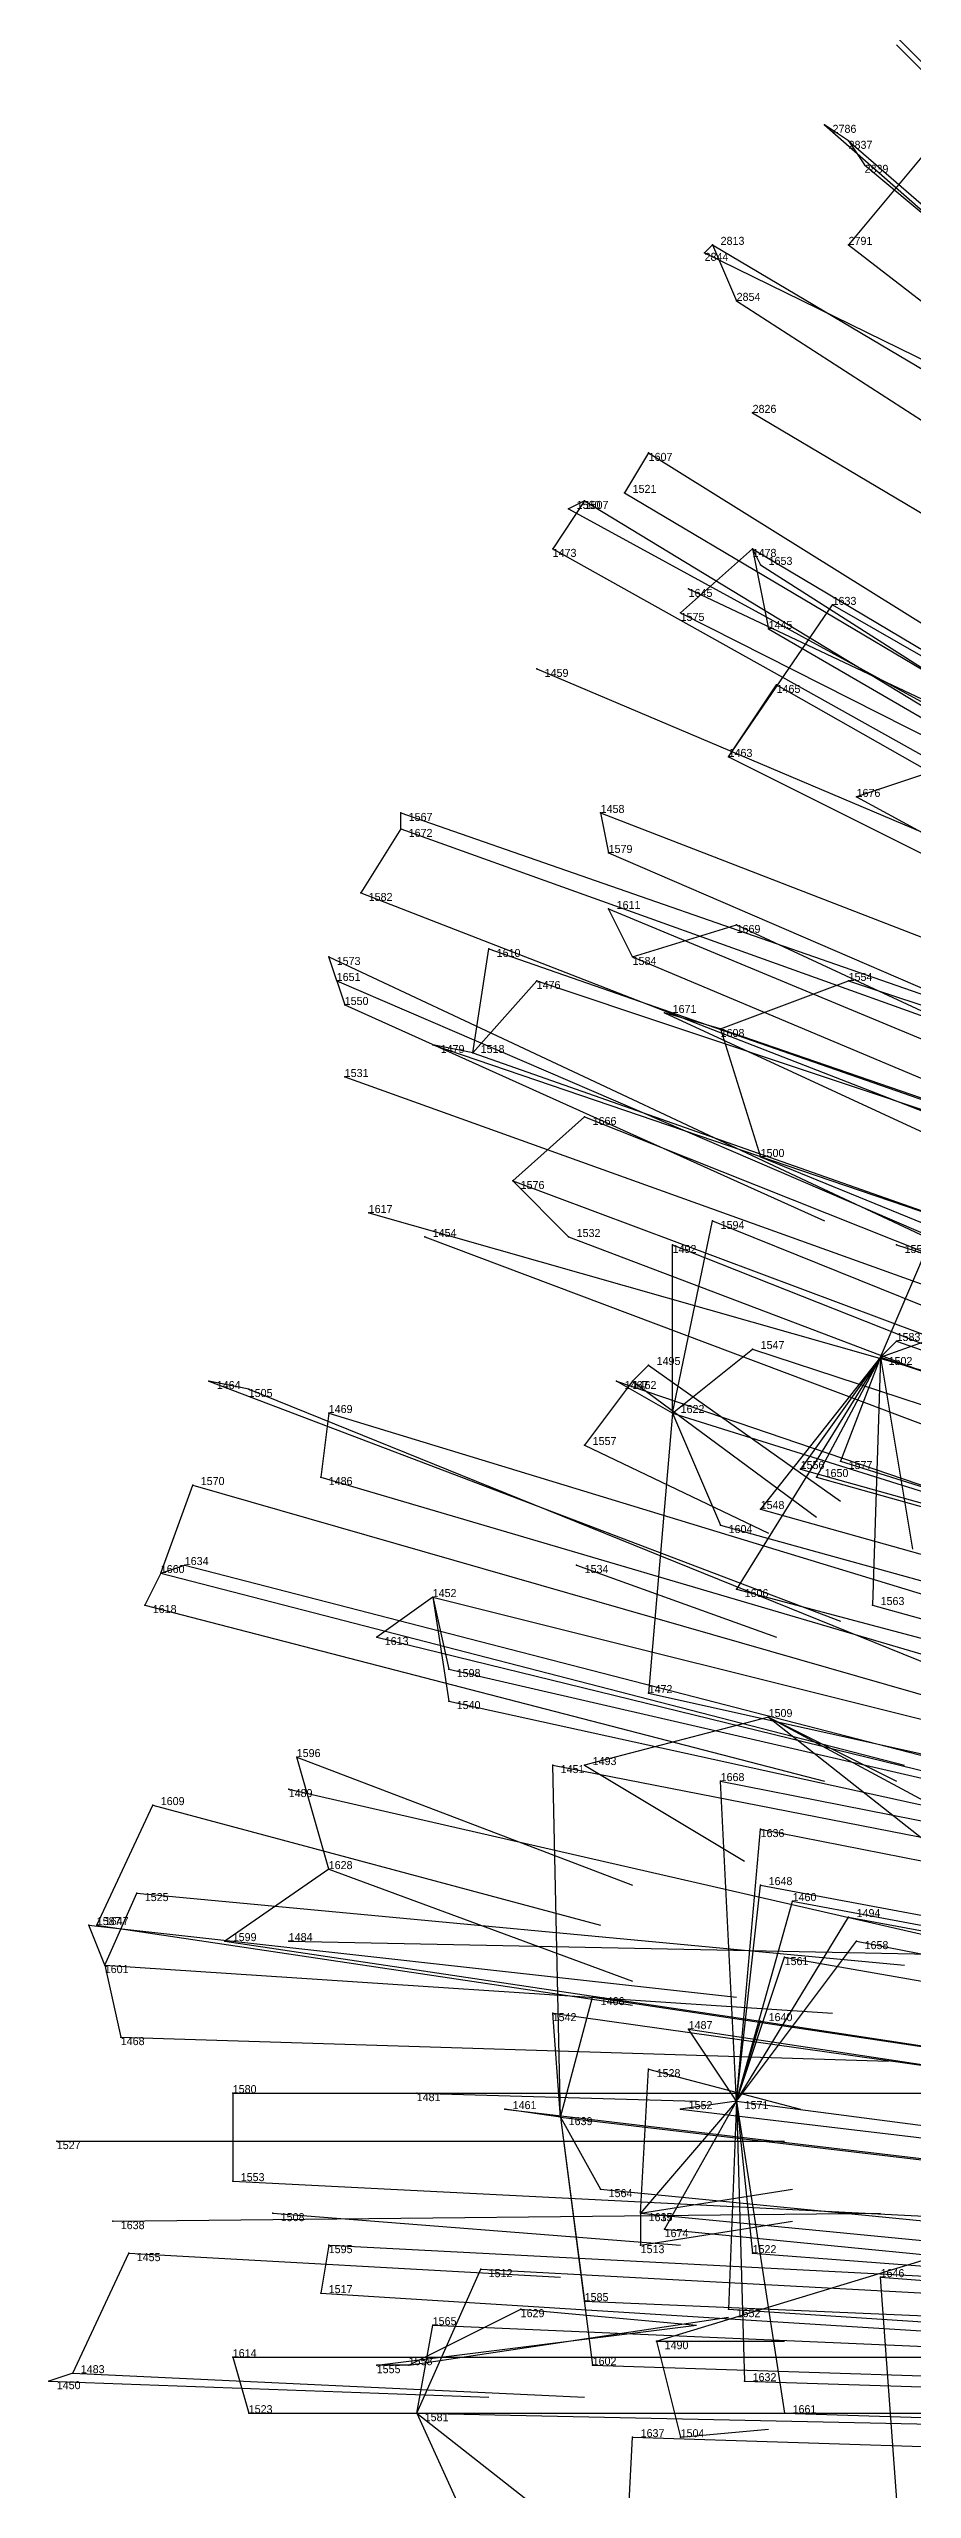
# Model space of a CAD drawing. Extents: x -0.5 to 0.59, y -0.5 to 0.58.
# Drawn here: x -0.496 to -0.388, y -0.0005 to 0.3045 of the extents above; entities that cross this region are included whole.
import ezdxf

# ---------------------------------------------------------------- set-up
doc = ezdxf.new("R2010")
doc.units = 0
for name, color, linetype in [('Facilities', 3, 'CONTINUOUS'), ('Facilities_lines', 3, 'CONTINUOUS'), ('Normals', 1, 'CONTINUOUS'), ('Source_points', 5, 'CONTINUOUS'), ('Text', 3, 'CONTINUOUS')]:
    doc.layers.add(name, color=color, linetype=linetype)

msp = doc.modelspace()

# ---------------------------------------------------------------- linework, layer by layer
at = {"layer": 'Facilities', "color": 3}
for p in [(-0.396, 0.293, -1.232), (-0.413, 0.28, -1.247), (-0.408, 0.259, -1.209), (-0.421, 0.254, -1.229), (-0.429, 0.248, -1.239), (-0.408, 0.242, -1.187), (-0.416, 0.237, -1.25), (-0.435, 0.227, -1.226), (-0.411, 0.216, -1.162), (-0.427, 0.209, -1.189), (-0.452, 0.207, -1.242), (-0.423, 0.191, -1.161), (-0.46, 0.188, -1.243), (-0.412, 0.182, -1.25), (-0.443, 0.179, -1.194), (-0.459, 0.176, -1.23), (-0.438, 0.163, -1.168), (-0.456, 0.159, -1.208), (-0.449, 0.156, -1.188), (-0.39, 0.155, -1.25), (-0.392, 0.141, -1.04), (-0.423, 0.138, -1.25), (-0.471, 0.137, -1.227), (-0.461, 0.134, -1.201), (-0.418, 0.134, -1.097), (-0.482, 0.114, -1.239), (-0.43, 0.115, -1.25), (-0.448, 0.111, -1.155), (-0.406, 0.096, -1.25), (-0.466, 0.087, -1.186), (-0.461, 0.077, -1.25), (-0.49, 0.07, -1.25), (-0.466, 0.068, -1.177), (-0.489, 0.065, -1.234), (-0.473, 0.049, -1.19), (-0.45, 0.049, -1.25), (-0.432, 0.046, -1.085), (-0.41, 0.048, -1.031), (-0.495, 0.043, -1.243), (-0.468, 0.034, -1.25), (-0.422, 0.034, -1.25), (-0.488, 0.033, -1.223), (-0.461, 0.03, -1.155), (-0.473, 0.016, -1.184), (-0.42, 0.018, -1.25), (-0.493, 0.014, -1.25), (-0.451, 0.015, -1.25), (-0.45, 0.009, -1.124)]:
    msp.add_point(p, dxfattribs=at)
at = {"layer": 'Facilities_lines', "color": 3}
for p, q in [((-0.396, 0.293, -1.232), (-0.399, 0.295, -1.24)), ((-0.396, 0.293, -1.232), (-0.394, 0.29, -1.223)), ((-0.386, 0.292, -1.21), (-0.396, 0.28, -1.213)), ((-0.413, 0.28, -1.247), (-0.414, 0.279, -1.248)), ((-0.413, 0.28, -1.247), (-0.41, 0.273, -1.233)), ((-0.421, 0.254, -1.229), (-0.424, 0.249, -1.229)), ((-0.429, 0.248, -1.239), (-0.433, 0.242, -1.241)), ((-0.429, 0.248, -1.239), (-0.431, 0.247, -1.242)), ((-0.408, 0.242, -1.187), (-0.417, 0.234, -1.196)), ((-0.408, 0.242, -1.187), (-0.406, 0.232, -1.17)), ((-0.408, 0.242, -1.187), (-0.407, 0.24, -1.181)), ((-0.411, 0.216, -1.162), (-0.398, 0.235, -1.157)), ((-0.411, 0.216, -1.162), (-0.405, 0.225, -1.158)), ((-0.386, 0.214, -1.104), (-0.395, 0.211, -1.12)), ((-0.452, 0.207, -1.242), (-0.452, 0.209, -1.244)), ((-0.427, 0.209, -1.189), (-0.426, 0.204, -1.182)), ((-0.452, 0.207, -1.242), (-0.457, 0.199, -1.245)), ((-0.423, 0.191, -1.161), (-0.426, 0.197, -1.173)), ((-0.423, 0.191, -1.161), (-0.41, 0.195, -1.135)), ((-0.46, 0.188, -1.243), (-0.461, 0.191, -1.246)), ((-0.443, 0.179, -1.194), (-0.441, 0.192, -1.201)), ((-0.46, 0.188, -1.243), (-0.459, 0.185, -1.25)), ((-0.443, 0.179, -1.194), (-0.435, 0.188, -1.185)), ((-0.412, 0.182, -1.25), (-0.396, 0.188, -1.25)), ((-0.412, 0.182, -1.25), (-0.419, 0.184, -1.25)), ((-0.443, 0.179, -1.194), (-0.448, 0.18, -1.206)), ((-0.412, 0.182, -1.25), (-0.407, 0.166, -1.25)), ((-0.438, 0.163, -1.168), (-0.429, 0.171, -1.154)), ((-0.438, 0.163, -1.168), (-0.431, 0.156, -1.145)), ((-0.418, 0.134, -1.097), (-0.413, 0.158, -1.104)), ((-0.418, 0.134, -1.097), (-0.418, 0.155, -1.115)), ((-0.392, 0.141, -1.04), (-0.386, 0.155, -1.04)), ((-0.392, 0.141, -1.04), (-0.378, 0.146, -1.014)), ((-0.418, 0.134, -1.097), (-0.408, 0.142, -1.08)), ((-0.392, 0.141, -1.04), (-0.41, 0.112, -1.062)), ((-0.392, 0.141, -1.04), (-0.407, 0.122, -1.063)), ((-0.392, 0.141, -1.04), (-0.402, 0.127, -1.054)), ((-0.392, 0.141, -1.04), (-0.4, 0.126, -1.049)), ((-0.392, 0.141, -1.04), (-0.397, 0.128, -1.042)), ((-0.392, 0.141, -1.04), (-0.393, 0.11, -1.02)), ((-0.392, 0.141, -1.04), (-0.39, 0.143, -1.039)), ((-0.392, 0.141, -1.04), (-0.388, 0.117, -1.014)), ((-0.471, 0.137, -1.227), (-0.476, 0.138, -1.238)), ((-0.423, 0.138, -1.25), (-0.429, 0.13, -1.25)), ((-0.418, 0.134, -1.097), (-0.425, 0.138, -1.116)), ((-0.423, 0.138, -1.25), (-0.421, 0.14, -1.25)), ((-0.461, 0.134, -1.201), (-0.462, 0.126, -1.196)), ((-0.418, 0.134, -1.097), (-0.421, 0.099, -1.082)), ((-0.418, 0.134, -1.097), (-0.412, 0.12, -1.072)), ((-0.482, 0.114, -1.239), (-0.478, 0.125, -1.234)), ((-0.482, 0.114, -1.239), (-0.484, 0.11, -1.24)), ((-0.482, 0.114, -1.239), (-0.479, 0.115, -1.232)), ((-0.448, 0.111, -1.155), (-0.455, 0.106, -1.168)), ((-0.448, 0.111, -1.155), (-0.446, 0.098, -1.14)), ((-0.448, 0.111, -1.155), (-0.446, 0.102, -1.143)), ((-0.406, 0.096, -1.25), (-0.429, 0.09, -1.25)), ((-0.406, 0.096, -1.25), (-0.38, 0.082, -1.25)), ((-0.406, 0.096, -1.25), (-0.368, 0.066, -1.25)), ((-0.461, 0.077, -1.25), (-0.465, 0.091, -1.25)), ((-0.432, 0.046, -1.085), (-0.433, 0.09, -1.105)), ((-0.41, 0.048, -1.031), (-0.412, 0.088, -1.054)), ((-0.49, 0.07, -1.25), (-0.483, 0.085, -1.25)), ((-0.41, 0.048, -1.031), (-0.407, 0.082, -1.038)), ((-0.461, 0.077, -1.25), (-0.474, 0.068, -1.25)), ((-0.489, 0.065, -1.234), (-0.485, 0.074, -1.226)), ((-0.41, 0.048, -1.031), (-0.407, 0.075, -1.035)), ((-0.41, 0.048, -1.031), (-0.403, 0.073, -1.025)), ((-0.41, 0.048, -1.031), (-0.396, 0.071, -1.005)), ((-0.489, 0.065, -1.234), (-0.491, 0.07, -1.239)), ((-0.41, 0.048, -1.031), (-0.395, 0.068, -1.001)), ((-0.489, 0.065, -1.234), (-0.487, 0.056, -1.226)), ((-0.41, 0.048, -1.031), (-0.404, 0.066, -1.023)), ((-0.432, 0.046, -1.085), (-0.428, 0.061, -1.08)), ((-0.432, 0.046, -1.085), (-0.433, 0.059, -1.093)), ((-0.41, 0.048, -1.031), (-0.407, 0.058, -1.027)), ((-0.41, 0.048, -1.031), (-0.416, 0.057, -1.05)), ((-0.422, 0.034, -1.25), (-0.421, 0.052, -1.25)), ((-0.473, 0.049, -1.19), (-0.473, 0.038, -1.186)), ((-0.432, 0.046, -1.085), (-0.439, 0.047, -1.103)), ((-0.432, 0.046, -1.085), (-0.427, 0.037, -1.071)), ((-0.432, 0.046, -1.085), (-0.429, 0.023, -1.074)), ((-0.432, 0.046, -1.085), (-0.428, 0.015, -1.071)), ((-0.41, 0.048, -1.031), (-0.422, 0.034, -1.057)), ((-0.41, 0.048, -1.031), (-0.419, 0.032, -1.052)), ((-0.41, 0.048, -1.031), (-0.417, 0.047, -1.049)), ((-0.41, 0.048, -1.031), (-0.411, 0.022, -1.028)), ((-0.41, 0.048, -1.031), (-0.408, 0.029, -1.024)), ((-0.41, 0.048, -1.031), (-0.409, 0.013, -1.023)), ((-0.41, 0.048, -1.031), (-0.404, 0.009, -1.009)), ((-0.422, 0.034, -1.25), (-0.422, 0.03, -1.25)), ((-0.42, 0.018, -1.25), (-0.374, 0.032, -1.25)), ((-0.493, 0.014, -1.25), (-0.486, 0.029, -1.25)), ((-0.461, 0.03, -1.155), (-0.462, 0.024, -1.156)), ((-0.45, 0.009, -1.124), (-0.442, 0.027, -1.107)), ((-0.389, -0.015, -0.973), (-0.392, 0.026, -0.983)), ((-0.451, 0.015, -1.25), (-0.437, 0.022, -1.25)), ((-0.45, 0.009, -1.124), (-0.448, 0.02, -1.122)), ((-0.473, 0.016, -1.184), (-0.471, 0.009, -1.178)), ((-0.42, 0.018, -1.25), (-0.417, 0.006, -1.25)), ((-0.493, 0.014, -1.25), (-0.496, 0.013, -1.25)), ((-0.451, 0.015, -1.25), (-0.455, 0.015, -1.25)), ((-0.45, 0.009, -1.124), (-0.436, -0.002, -1.09)), ((-0.45, 0.009, -1.124), (-0.445, -0.002, -1.113)), ((-0.425, -0.032, -1.067), (-0.423, 0.006, -1.057))]:
    msp.add_line(p, q, dxfattribs=at)
at = {"layer": 'Normals', "color": 1}
for p, q in [((-0.391, 0.307, -1.243), (-0.343, 0.259, -1.17)), ((-0.39, 0.305, -1.25), (-0.342, 0.257, -1.177)), ((-0.399, 0.295, -1.24), (-0.332, 0.236, -1.193)), ((-0.396, 0.293, -1.232), (-0.335, 0.24, -1.173)), ((-0.394, 0.29, -1.223), (-0.32, 0.228, -1.198)), ((-0.414, 0.279, -1.248), (-0.361, 0.253, -1.167)), ((-0.413, 0.28, -1.247), (-0.349, 0.242, -1.18)), ((-0.396, 0.28, -1.213), (-0.317, 0.219, -1.219)), ((-0.41, 0.273, -1.233), (-0.328, 0.22, -1.217)), ((-0.408, 0.259, -1.209), (-0.322, 0.208, -1.21)), ((-0.421, 0.254, -1.229), (-0.336, 0.201, -1.229)), ((-0.429, 0.248, -1.239), (-0.345, 0.197, -1.221)), ((-0.424, 0.249, -1.229), (-0.338, 0.198, -1.239)), ((-0.431, 0.247, -1.242), (-0.345, 0.2, -1.224)), ((-0.433, 0.242, -1.241), (-0.347, 0.194, -1.223)), ((-0.408, 0.242, -1.187), (-0.324, 0.192, -1.207)), ((-0.407, 0.24, -1.181), (-0.327, 0.189, -1.213)), ((-0.416, 0.237, -1.25), (-0.38, 0.22, -1.158)), ((-0.398, 0.235, -1.157), (-0.318, 0.189, -1.193)), ((-0.417, 0.234, -1.196), (-0.33, 0.19, -1.218)), ((-0.406, 0.232, -1.17), (-0.325, 0.185, -1.205)), ((-0.435, 0.227, -1.226), (-0.343, 0.188, -1.228)), ((-0.405, 0.225, -1.158), (-0.324, 0.179, -1.194)), ((-0.411, 0.216, -1.162), (-0.327, 0.174, -1.194)), ((-0.395, 0.211, -1.12), (-0.314, 0.167, -1.159)), ((-0.452, 0.209, -1.244), (-0.36, 0.177, -1.22)), ((-0.427, 0.209, -1.189), (-0.334, 0.173, -1.2)), ((-0.452, 0.207, -1.242), (-0.36, 0.174, -1.218)), ((-0.426, 0.204, -1.182), (-0.338, 0.166, -1.209)), ((-0.457, 0.199, -1.245), (-0.372, 0.166, -1.202)), ((-0.426, 0.197, -1.173), (-0.337, 0.16, -1.202)), ((-0.41, 0.195, -1.135), (-0.326, 0.156, -1.173)), ((-0.461, 0.191, -1.246), (-0.38, 0.153, -1.2)), ((-0.441, 0.192, -1.201), (-0.346, 0.159, -1.21)), ((-0.423, 0.191, -1.161), (-0.335, 0.154, -1.19)), ((-0.46, 0.188, -1.243), (-0.381, 0.154, -1.193)), ((-0.435, 0.188, -1.185), (-0.342, 0.157, -1.204)), ((-0.396, 0.188, -1.25), (-0.369, 0.179, -1.154)), ((-0.459, 0.185, -1.25), (-0.399, 0.158, -1.175)), ((-0.419, 0.184, -1.25), (-0.38, 0.166, -1.16)), ((-0.448, 0.18, -1.206), (-0.354, 0.148, -1.218)), ((-0.412, 0.182, -1.25), (-0.38, 0.171, -1.156)), ((-0.443, 0.179, -1.194), (-0.349, 0.146, -1.209)), ((-0.459, 0.176, -1.23), (-0.367, 0.143, -1.21)), ((-0.429, 0.171, -1.154), (-0.341, 0.136, -1.185)), ((-0.407, 0.166, -1.25), (-0.38, 0.155, -1.154)), ((-0.438, 0.163, -1.168), (-0.347, 0.129, -1.192)), ((-0.456, 0.159, -1.208), (-0.361, 0.132, -1.196)), ((-0.449, 0.156, -1.188), (-0.356, 0.121, -1.204)), ((-0.431, 0.156, -1.145), (-0.344, 0.123, -1.182)), ((-0.413, 0.158, -1.104), (-0.326, 0.123, -1.141)), ((-0.418, 0.155, -1.115), (-0.332, 0.121, -1.153)), ((-0.39, 0.155, -1.25), (-0.368, 0.148, -1.153)), ((-0.408, 0.142, -1.08), (-0.32, 0.113, -1.117)), ((-0.392, 0.141, -1.04), (-0.303, 0.111, -1.077)), ((-0.39, 0.143, -1.039), (-0.303, 0.112, -1.077)), ((-0.476, 0.138, -1.238), (-0.397, 0.108, -1.183)), ((-0.425, 0.138, -1.116), (-0.337, 0.108, -1.154)), ((-0.423, 0.138, -1.25), (-0.4, 0.121, -1.154)), ((-0.421, 0.14, -1.25), (-0.397, 0.123, -1.154)), ((-0.471, 0.137, -1.227), (-0.382, 0.101, -1.2)), ((-0.461, 0.134, -1.201), (-0.366, 0.105, -1.211)), ((-0.418, 0.134, -1.097), (-0.329, 0.106, -1.134)), ((-0.429, 0.13, -1.25), (-0.406, 0.119, -1.153)), ((-0.462, 0.126, -1.196), (-0.367, 0.098, -1.212)), ((-0.402, 0.127, -1.054), (-0.313, 0.102, -1.091)), ((-0.4, 0.126, -1.049), (-0.311, 0.101, -1.086)), ((-0.397, 0.128, -1.042), (-0.308, 0.1, -1.079)), ((-0.478, 0.125, -1.234), (-0.384, 0.098, -1.213)), ((-0.407, 0.122, -1.063), (-0.318, 0.097, -1.101)), ((-0.412, 0.12, -1.072), (-0.322, 0.095, -1.109)), ((-0.482, 0.114, -1.239), (-0.389, 0.09, -1.212)), ((-0.479, 0.115, -1.232), (-0.386, 0.091, -1.206)), ((-0.43, 0.115, -1.25), (-0.405, 0.106, -1.153)), ((-0.484, 0.11, -1.24), (-0.399, 0.088, -1.192)), ((-0.448, 0.111, -1.155), (-0.356, 0.088, -1.187)), ((-0.41, 0.112, -1.062), (-0.32, 0.088, -1.099)), ((-0.393, 0.11, -1.02), (-0.303, 0.085, -1.057)), ((-0.455, 0.106, -1.168), (-0.361, 0.083, -1.194)), ((-0.446, 0.102, -1.143), (-0.355, 0.081, -1.18)), ((-0.446, 0.098, -1.14), (-0.355, 0.078, -1.177)), ((-0.421, 0.099, -1.082), (-0.331, 0.079, -1.12)), ((-0.406, 0.096, -1.25), (-0.39, 0.088, -1.152)), ((-0.465, 0.091, -1.25), (-0.423, 0.075, -1.161)), ((-0.433, 0.09, -1.105), (-0.341, 0.072, -1.141)), ((-0.429, 0.09, -1.25), (-0.409, 0.078, -1.153)), ((-0.466, 0.087, -1.186), (-0.37, 0.065, -1.2)), ((-0.412, 0.088, -1.054), (-0.321, 0.07, -1.091)), ((-0.483, 0.085, -1.25), (-0.427, 0.07, -1.168)), ((-0.407, 0.082, -1.038), (-0.316, 0.064, -1.075)), ((-0.461, 0.077, -1.25), (-0.423, 0.063, -1.158)), ((-0.485, 0.074, -1.226), (-0.389, 0.065, -1.2)), ((-0.407, 0.075, -1.035), (-0.316, 0.058, -1.072)), ((-0.403, 0.073, -1.025), (-0.312, 0.056, -1.062)), ((-0.396, 0.071, -1.005), (-0.304, 0.054, -1.042)), ((-0.491, 0.07, -1.239), (-0.41, 0.061, -1.181)), ((-0.49, 0.07, -1.25), (-0.423, 0.06, -1.176)), ((-0.474, 0.068, -1.25), (-0.407, 0.058, -1.176)), ((-0.466, 0.068, -1.177), (-0.368, 0.066, -1.197)), ((-0.395, 0.068, -1.001), (-0.303, 0.05, -1.037)), ((-0.489, 0.065, -1.234), (-0.398, 0.059, -1.194)), ((-0.404, 0.066, -1.023), (-0.313, 0.05, -1.06)), ((-0.428, 0.061, -1.08), (-0.335, 0.047, -1.116)), ((-0.433, 0.059, -1.093), (-0.341, 0.046, -1.13)), ((-0.407, 0.058, -1.027), (-0.315, 0.044, -1.065)), ((-0.487, 0.056, -1.226), (-0.391, 0.053, -1.201)), ((-0.416, 0.057, -1.05), (-0.324, 0.043, -1.086)), ((-0.421, 0.052, -1.25), (-0.402, 0.047, -1.152)), ((-0.473, 0.049, -1.19), (-0.374, 0.049, -1.198)), ((-0.45, 0.049, -1.25), (-0.415, 0.048, -1.156)), ((-0.439, 0.047, -1.103), (-0.346, 0.036, -1.14)), ((-0.432, 0.046, -1.085), (-0.339, 0.035, -1.122)), ((-0.417, 0.047, -1.049), (-0.325, 0.036, -1.086)), ((-0.41, 0.048, -1.031), (-0.318, 0.036, -1.069)), ((-0.495, 0.043, -1.243), (-0.404, 0.043, -1.201)), ((-0.473, 0.038, -1.186), (-0.374, 0.033, -1.2)), ((-0.427, 0.037, -1.071), (-0.335, 0.028, -1.108)), ((-0.422, 0.034, -1.25), (-0.403, 0.037, -1.152)), ((-0.488, 0.033, -1.223), (-0.392, 0.034, -1.194)), ((-0.468, 0.034, -1.25), (-0.417, 0.03, -1.164)), ((-0.422, 0.034, -1.057), (-0.329, 0.025, -1.095)), ((-0.422, 0.03, -1.25), (-0.403, 0.033, -1.152)), ((-0.419, 0.032, -1.052), (-0.327, 0.023, -1.089)), ((-0.486, 0.029, -1.25), (-0.432, 0.026, -1.166)), ((-0.461, 0.03, -1.155), (-0.365, 0.025, -1.183)), ((-0.408, 0.029, -1.024), (-0.316, 0.022, -1.062)), ((-0.442, 0.027, -1.107), (-0.349, 0.022, -1.143)), ((-0.392, 0.026, -0.983), (-0.3, 0.019, -1.021)), ((-0.462, 0.024, -1.156), (-0.366, 0.018, -1.184)), ((-0.437, 0.022, -1.25), (-0.415, 0.02, -1.153)), ((-0.429, 0.023, -1.074), (-0.336, 0.019, -1.112)), ((-0.411, 0.022, -1.028), (-0.318, 0.016, -1.066)), ((-0.455, 0.015, -1.25), (-0.415, 0.02, -1.158)), ((-0.451, 0.015, -1.25), (-0.411, 0.021, -1.158)), ((-0.448, 0.02, -1.122), (-0.355, 0.016, -1.158)), ((-0.473, 0.016, -1.184), (-0.374, 0.016, -1.195)), ((-0.42, 0.018, -1.25), (-0.404, 0.018, -1.151)), ((-0.496, 0.013, -1.25), (-0.441, 0.011, -1.167)), ((-0.493, 0.014, -1.25), (-0.429, 0.011, -1.173)), ((-0.428, 0.015, -1.071), (-0.335, 0.012, -1.108)), ((-0.409, 0.013, -1.023), (-0.317, 0.01, -1.061)), ((-0.471, 0.009, -1.178), (-0.372, 0.009, -1.193)), ((-0.45, 0.009, -1.124), (-0.357, 0.007, -1.161)), ((-0.417, 0.006, -1.25), (-0.406, 0.007, -1.151)), ((-0.404, 0.009, -1.009), (-0.311, 0.006, -1.047)), ((-0.423, 0.006, -1.057), (-0.33, 0.003, -1.094))]:
    msp.add_line(p, q, dxfattribs=at)
at = {"layer": 'Source_points', "color": 5}
for p in [(-0.399, 0.295, -1.24), (-0.394, 0.29, -1.223), (-0.414, 0.279, -1.248), (-0.396, 0.28, -1.213), (-0.41, 0.273, -1.233), (-0.424, 0.249, -1.229), (-0.431, 0.247, -1.242), (-0.433, 0.242, -1.241), (-0.407, 0.24, -1.181), (-0.398, 0.235, -1.157), (-0.417, 0.234, -1.196), (-0.406, 0.232, -1.17), (-0.405, 0.225, -1.158), (-0.395, 0.211, -1.12), (-0.452, 0.209, -1.244), (-0.426, 0.204, -1.182), (-0.457, 0.199, -1.245), (-0.426, 0.197, -1.173), (-0.41, 0.195, -1.135), (-0.461, 0.191, -1.246), (-0.441, 0.192, -1.201), (-0.435, 0.188, -1.185), (-0.396, 0.188, -1.25), (-0.459, 0.185, -1.25), (-0.419, 0.184, -1.25), (-0.448, 0.18, -1.206), (-0.429, 0.171, -1.154), (-0.407, 0.166, -1.25), (-0.431, 0.156, -1.145), (-0.413, 0.158, -1.104), (-0.418, 0.155, -1.115), (-0.408, 0.142, -1.08), (-0.39, 0.143, -1.039), (-0.476, 0.138, -1.238), (-0.425, 0.138, -1.116), (-0.421, 0.14, -1.25), (-0.429, 0.13, -1.25), (-0.462, 0.126, -1.196), (-0.402, 0.127, -1.054), (-0.4, 0.126, -1.049), (-0.397, 0.128, -1.042), (-0.478, 0.125, -1.234), (-0.407, 0.122, -1.063), (-0.412, 0.12, -1.072), (-0.479, 0.115, -1.232), (-0.484, 0.11, -1.24), (-0.41, 0.112, -1.062), (-0.393, 0.11, -1.02), (-0.455, 0.106, -1.168), (-0.446, 0.102, -1.143), (-0.446, 0.098, -1.14), (-0.421, 0.099, -1.082), (-0.465, 0.091, -1.25), (-0.433, 0.09, -1.105), (-0.429, 0.09, -1.25), (-0.412, 0.088, -1.054), (-0.483, 0.085, -1.25), (-0.407, 0.082, -1.038), (-0.485, 0.074, -1.226), (-0.407, 0.075, -1.035), (-0.403, 0.073, -1.025), (-0.396, 0.071, -1.005), (-0.491, 0.07, -1.239), (-0.474, 0.068, -1.25), (-0.395, 0.068, -1.001), (-0.404, 0.066, -1.023), (-0.428, 0.061, -1.08), (-0.433, 0.059, -1.093), (-0.407, 0.058, -1.027), (-0.487, 0.056, -1.226), (-0.416, 0.057, -1.05), (-0.421, 0.052, -1.25), (-0.439, 0.047, -1.103), (-0.417, 0.047, -1.049), (-0.473, 0.038, -1.186), (-0.427, 0.037, -1.071), (-0.422, 0.034, -1.057), (-0.419, 0.032, -1.052), (-0.486, 0.029, -1.25), (-0.422, 0.03, -1.25), (-0.408, 0.029, -1.024), (-0.442, 0.027, -1.107), (-0.392, 0.026, -0.983), (-0.462, 0.024, -1.156), (-0.437, 0.022, -1.25), (-0.429, 0.023, -1.074), (-0.411, 0.022, -1.028), (-0.448, 0.02, -1.122), (-0.496, 0.013, -1.25), (-0.455, 0.015, -1.25), (-0.428, 0.015, -1.071), (-0.409, 0.013, -1.023), (-0.471, 0.009, -1.178), (-0.404, 0.009, -1.009), (-0.423, 0.006, -1.057), (-0.417, 0.006, -1.25)]:
    msp.add_point(p, dxfattribs=at)

# ---------------------------------------------------------------- texts
at = {"layer": 'Text', "color": 3}
for s, p in [('2786', (-0.398, 0.294, -1.24)), ('2837', (-0.396, 0.292, -1.232)), ('2839', (-0.394, 0.289, -1.223)), ('2813', (-0.412, 0.28, -1.247)), ('2791', (-0.396, 0.28, -1.213)), ('2844', (-0.414, 0.278, -1.248)), ('2854', (-0.41, 0.273, -1.233)), ('2826', (-0.408, 0.259, -1.209)), ('1607', (-0.421, 0.253, -1.229)), ('1560', (-0.43, 0.247, -1.242)), ('1507', (-0.429, 0.247, -1.239)), ('1521', (-0.423, 0.249, -1.229)), ('1473', (-0.433, 0.241, -1.241)), ('1478', (-0.408, 0.241, -1.187)), ('1653', (-0.406, 0.24, -1.181)), ('1645', (-0.416, 0.236, -1.25)), ('1633', (-0.398, 0.235, -1.157)), ('1575', (-0.417, 0.233, -1.196)), ('1445', (-0.406, 0.232, -1.17)), ('1459', (-0.434, 0.226, -1.226)), ('1465', (-0.405, 0.224, -1.158)), ('1463', (-0.411, 0.216, -1.162)), ('1676', (-0.395, 0.211, -1.12)), ('1567', (-0.451, 0.208, -1.244)), ('1458', (-0.427, 0.209, -1.189)), ('1672', (-0.451, 0.206, -1.242)), ('1579', (-0.426, 0.204, -1.182)), ('1582', (-0.456, 0.198, -1.245)), ('1611', (-0.425, 0.197, -1.173)), ('1669', (-0.41, 0.194, -1.135)), ('1573', (-0.46, 0.19, -1.246)), ('1610', (-0.44, 0.191, -1.201)), ('1584', (-0.423, 0.19, -1.161)), ('1651', (-0.46, 0.188, -1.243)), ('1476', (-0.435, 0.187, -1.185)), ('1554', (-0.396, 0.188, -1.25)), ('1550', (-0.459, 0.185, -1.25)), ('1671', (-0.418, 0.184, -1.25)), ('1479', (-0.447, 0.179, -1.206)), ('1518', (-0.442, 0.179, -1.194)), ('1608', (-0.412, 0.181, -1.25)), ('1531', (-0.459, 0.176, -1.23)), ('1666', (-0.428, 0.17, -1.154)), ('1500', (-0.407, 0.166, -1.25)), ('1576', (-0.437, 0.162, -1.168)), ('1617', (-0.456, 0.159, -1.208)), ('1454', (-0.448, 0.156, -1.188)), ('1532', (-0.43, 0.156, -1.145)), ('1594', (-0.412, 0.157, -1.104)), ('1492', (-0.418, 0.154, -1.115)), ('1551', (-0.389, 0.154, -1.25)), ('1583', (-0.39, 0.143, -1.039)), ('1495', (-0.42, 0.14, -1.25)), ('1547', (-0.407, 0.142, -1.08)), ('1502', (-0.391, 0.14, -1.04)), ('1464', (-0.475, 0.137, -1.238)), ('1467', (-0.424, 0.137, -1.116)), ('1462', (-0.423, 0.137, -1.25)), ('1505', (-0.471, 0.136, -1.227)), ('1469', (-0.461, 0.134, -1.201)), ('1622', (-0.417, 0.134, -1.097)), ('1557', (-0.428, 0.13, -1.25)), ('1570', (-0.477, 0.125, -1.234)), ('1486', (-0.461, 0.125, -1.196)), ('1556', (-0.402, 0.127, -1.054)), ('1650', (-0.399, 0.126, -1.049)), ('1577', (-0.396, 0.127, -1.042)), ('1548', (-0.407, 0.122, -1.063)), ('1604', (-0.411, 0.119, -1.072)), ('1634', (-0.479, 0.115, -1.232)), ('1660', (-0.482, 0.114, -1.239)), ('1534', (-0.429, 0.114, -1.25)), ('1618', (-0.483, 0.109, -1.24)), ('1452', (-0.448, 0.111, -1.155)), ('1606', (-0.409, 0.111, -1.062)), ('1563', (-0.392, 0.11, -1.02)), ('1613', (-0.454, 0.105, -1.168)), ('1598', (-0.445, 0.101, -1.143)), ('1540', (-0.445, 0.097, -1.14)), ('1472', (-0.421, 0.099, -1.082)), ('1509', (-0.406, 0.096, -1.25)), ('1596', (-0.465, 0.091, -1.25)), ('1451', (-0.432, 0.089, -1.105)), ('1493', (-0.428, 0.09, -1.25)), ('1668', (-0.412, 0.088, -1.054)), ('1609', (-0.482, 0.085, -1.25)), ('1489', (-0.466, 0.086, -1.186)), ('1636', (-0.407, 0.081, -1.038)), ('1628', (-0.461, 0.077, -1.25)), ('1525', (-0.484, 0.073, -1.226)), ('1648', (-0.406, 0.075, -1.035)), ('1460', (-0.403, 0.073, -1.025)), ('1587', (-0.49, 0.07, -1.239)), ('1647', (-0.489, 0.07, -1.25)), ('1494', (-0.395, 0.071, -1.005)), ('1599', (-0.473, 0.068, -1.25)), ('1484', (-0.466, 0.068, -1.177)), ('1658', (-0.394, 0.067, -1.001)), ('1601', (-0.489, 0.064, -1.234)), ('1561', (-0.404, 0.065, -1.023)), ('1466', (-0.427, 0.06, -1.08)), ('1542', (-0.433, 0.058, -1.093)), ('1487', (-0.416, 0.057, -1.05)), ('1640', (-0.406, 0.058, -1.027)), ('1468', (-0.487, 0.055, -1.226)), ('1528', (-0.42, 0.051, -1.25)), ('1580', (-0.473, 0.049, -1.19)), ('1481', (-0.45, 0.048, -1.25)), ('1461', (-0.438, 0.047, -1.103)), ('1639', (-0.431, 0.045, -1.085)), ('1552', (-0.416, 0.047, -1.049)), ('1571', (-0.409, 0.047, -1.031)), ('1527', (-0.495, 0.042, -1.243)), ('1553', (-0.472, 0.038, -1.186)), ('1564', (-0.426, 0.036, -1.071)), ('1508', (-0.467, 0.033, -1.25)), ('1635', (-0.421, 0.033, -1.057)), ('1619', (-0.421, 0.033, -1.25)), ('1638', (-0.487, 0.032, -1.223)), ('1674', (-0.419, 0.031, -1.052)), ('1455', (-0.485, 0.028, -1.25)), ('1595', (-0.461, 0.029, -1.155)), ('1513', (-0.422, 0.029, -1.25)), ('1522', (-0.408, 0.029, -1.024)), ('1517', (-0.461, 0.024, -1.156)), ('1512', (-0.441, 0.026, -1.107)), ('1646', (-0.392, 0.026, -0.983)), ('1629', (-0.437, 0.021, -1.25)), ('1585', (-0.429, 0.023, -1.074)), ('1652', (-0.41, 0.021, -1.028)), ('1565', (-0.448, 0.02, -1.122)), ('1614', (-0.473, 0.016, -1.184)), ('1558', (-0.451, 0.015, -1.25)), ('1602', (-0.428, 0.015, -1.071)), ('1490', (-0.419, 0.017, -1.25)), ('1450', (-0.495, 0.012, -1.25)), ('1483', (-0.492, 0.014, -1.25)), ('1555', (-0.455, 0.014, -1.25)), ('1632', (-0.408, 0.013, -1.023)), ('1523', (-0.471, 0.009, -1.178)), ('1661', (-0.403, 0.009, -1.009)), ('1581', (-0.449, 0.008, -1.124)), ('1637', (-0.422, 0.006, -1.057)), ('1504', (-0.417, 0.006, -1.25))]:
    msp.add_text(s, height=0.001, dxfattribs=at).set_placement(p)

doc.saveas('drawing.dxf')
